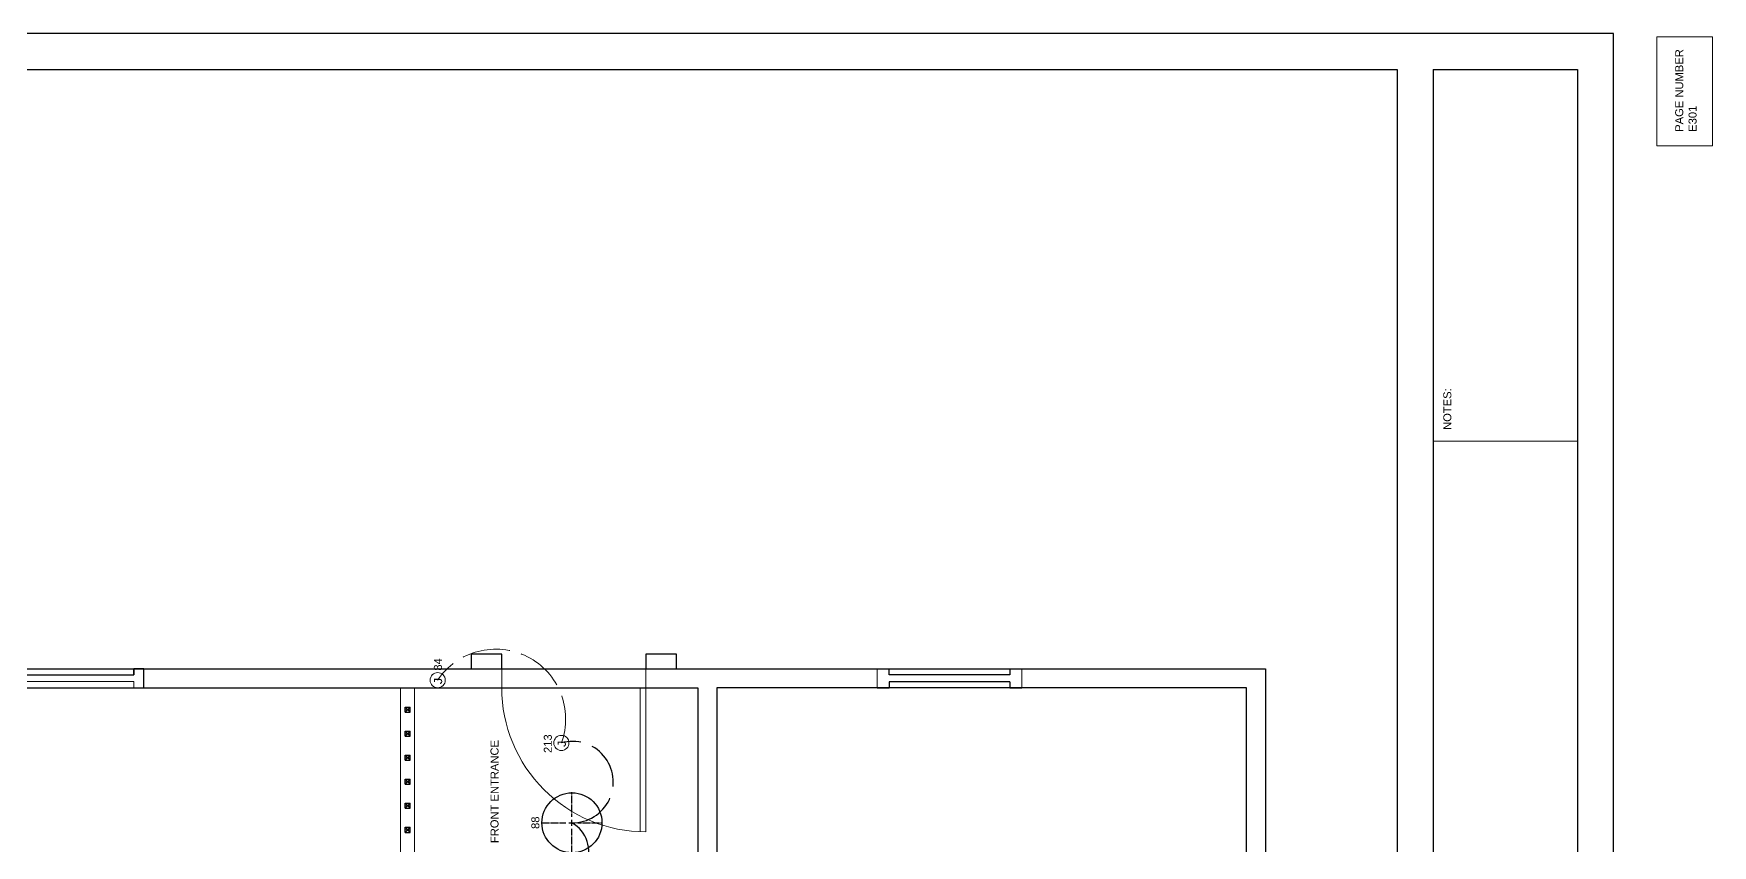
# Model space of a CAD drawing. Header units: inches. Extents: x 12 to 644, y -4 to 515.
# Drawn here: x 224.7 to 644.2, y 312.4 to 515.3 of the extents above; entities that cross this region are included whole.
import ezdxf

# ---------------------------------------------------------------- set-up
doc = ezdxf.new("R2010")
doc.units = ezdxf.units.IN
doc.header["$MEASUREMENT"] = 0
doc.linetypes.add('ACAD_ISO02W100', pattern=[15, 12, -3])
doc.linetypes.add('CENTER2', pattern=[1.125, 0.75, -0.125, 0.125, -0.125])
doc.layers.get('0').update_dxf_attribs({"color": 1, "lineweight": 9})
for name, color, linetype, lineweight in [('00-page-edge', 7, 'Continuous', 9), ('A201-Floorplan-2nd-floor', 7, 'Continuous', 9), ('A201-Text', 7, 'Continuous', 9), ('E301-Electrical-attic', 7, 'Continuous', 9)]:
    doc.layers.add(name, color=color, linetype=linetype, lineweight=lineweight)
doc.layers.add('Title Block', color=7, linetype='Continuous')
doc.layers.get('0').off()
doc.styles.add('Reg', font='Courier New.ttf', dxfattribs={"height": 1})
doc.styles.get("Standard").update_dxf_attribs({"font": 'Arial.ttf', "height": 2})

# ---------------------------------------------------------------- blocks, each defined once
blk = doc.blocks.new('L2-dining-room-window')
at = {"layer": 'A201-Floorplan-2nd-floor', "lineweight": 30}
for p, q in [((0, -2.5), (0, 0)), ((0, 0), (4.75, 0)), ((4.75, 0), (4.75, -2.5)), ((3.2, -2.5), (4.75, -2.5)), ((3.2, -2.5), (3.2, -92.5)), ((4.75, -2.5), (3.2, -2.5)), ((0, -92.5), (0, -95)), ((0, -95), (4.75, -95)), ((3.2, -92.5), (4.75, -92.5)), ((4.75, -92.5), (3.2, -92.5)), ((4.75, -95), (4.75, -92.5))]:
    blk.add_line(p, q, dxfattribs=at)
at = {"layer": 'A201-Floorplan-2nd-floor'}
blk.add_lwpolyline([(0, -92.5), (1.55, -92.5), (1.55, -2.5), (0, -2.5)], dxfattribs=at)
blk = doc.blocks.new('L2-SE-bedroom-window')
at = {"lineweight": 30}
blk.add_line((0, -33.125), (0, -36.125), dxfattribs=at)
at = {"layer": 'A201-Floorplan-2nd-floor'}
for p, q in [((4.75, 0), (0, 0)), ((0, -36.125), (4.75, -36.125))]:
    blk.add_line(p, q, dxfattribs=at)
at = {"layer": 'A201-Floorplan-2nd-floor', "lineweight": 30}
for p, q in [((0, 0), (0, -3)), ((4.75, 0), (4.75, -3)), ((1.5, -3), (0, -3)), ((1.5, -33.125), (1.5, -3)), ((3.25, -3), (4.75, -3)), ((3.25, -33.125), (3.25, -3)), ((1.5, -33.125), (0, -33.125)), ((4.75, -33.125), (3.25, -33.125)), ((4.75, -33.125), (4.75, -36.125))]:
    blk.add_line(p, q, dxfattribs=at)
blk = doc.blocks.new('brick-facade-right-of-front-door')
at = {"lineweight": 30}
for p, q in [((3.625, 7.625), (0, 7.625)), ((0, 7.625), (0, 0)), ((3.625, 0), (3.625, 7.625)), ((0, 0), (3.625, 0))]:
    blk.add_line(p, q, dxfattribs=at)
blk = doc.blocks.new('brick-facade-left-of-front-door')
at = {"lineweight": 30}
for p, q in [((3.625, 0), (0, 0)), ((0, 0), (0, -7.625)), ((3.625, -7.625), (3.625, 0)), ((0, -7.625), (3.625, -7.625))]:
    blk.add_line(p, q, dxfattribs=at)
blk = doc.blocks.new('L2-front-door')
at = {"layer": 'A201-Floorplan-2nd-floor'}
for p, q in [((-36, 0), (0, 0)), ((-35.97, 1.38), (0, 1.38))]:
    blk.add_line(p, q, dxfattribs=at)
at = {"layer": 'A201-Floorplan-2nd-floor', "lineweight": 30}
blk.add_line((0, 1.38), (0, 0), dxfattribs=at)
at = {"layer": 'A201-Floorplan-2nd-floor'}
blk.add_arc((0, 0), 36, 90, 180, dxfattribs=at)
blk = doc.blocks.new('L2-banister-rail')
at = {"layer": 'A201-Floorplan-2nd-floor', "lineweight": -3}
for p, q in [((292.34, -354.55), (291.09, -355.8)), ((292.34, -355.8), (291.09, -354.55)), ((291.09, -354.55), (291.09, -355.8)), ((291.09, -354.55), (292.34, -354.55)), ((291.09, -355.8), (292.34, -355.8)), ((292.34, -354.55), (292.34, -355.8))]:
    blk.add_line(p, q, dxfattribs=at)
at = {"layer": 'A201-Floorplan-2nd-floor', "lineweight": 5}
blk.add_line((291.71, -355.8), (291.71, -354.55), dxfattribs=at)
blk = doc.blocks.new('L3-attic-j-box-212')
at = {"layer": 'E301-Electrical-attic'}
blk.add_circle((0, 0), 1.9, dxfattribs=at)
at = {"layer": 'E301-Electrical-attic', "lineweight": 5, "style": 'Reg'}
blk.add_text('J', height=2, dxfattribs=at).set_placement((-1.25, -1.11))
blk = doc.blocks.new('L2-84')
at = {"layer": 'E301-Electrical-attic'}
blk.add_circle((0, 0), 1.9, dxfattribs=at)
at = {"layer": 'E301-Electrical-attic', "lineweight": 5, "style": 'Reg'}
blk.add_text('J', height=2, dxfattribs=at).set_placement((-1.25, -1.11))
blk = doc.blocks.new('*U403')
at = {"layer": 'E301-Electrical-attic', "color": 0, "linetype": 'CENTER2', "lineweight": -3, "transparency": 16777216}
for p, q in [((0, 1.5), (0, 7.62)), ((-7.62, 0), (-1.5, 0)), ((1.5, 0), (7.62, 0)), ((0, -7.62), (0, -1.5))]:
    blk.add_line(p, q, dxfattribs=at)
at = {"layer": 'E301-Electrical-attic', "color": 0, "linetype": 'Continuous', "lineweight": -3, "transparency": 16777216}
for p, q in [((-0.75, 0), (0.75, 0)), ((0, -0.75), (0, 0.75))]:
    blk.add_line(p, q, dxfattribs=at)
blk = doc.blocks.new('L2-88')
at = {"layer": 'E301-Electrical-attic', "lineweight": -3}
blk.add_circle((0, 0), 7.5, dxfattribs=at)
at = {"layer": 'E301-Electrical-attic', "linetype": 'CENTER2', "lineweight": -3, "rotation": 270}
blk.add_blockref('*U403', (0, 0), dxfattribs=at)

msp = doc.modelspace()

# ---------------------------------------------------------------- linework, layer by layer
at = {"layer": '00-page-edge', "lineweight": 5}
msp.add_line((574.4, 413.46), (610.4, 413.46), dxfattribs=at)
at = {"layer": '00-page-edge', "lineweight": -3}
for points in [[(12.1, -4.04), (619.4, -4.04), (619.4, 515.31), (12.1, 515.31)], [(565.4, 4.96), (21.1, 4.96), (21.1, 506.31), (565.4, 506.31)]]:
    msp.add_lwpolyline(points, close=True, dxfattribs=at)
at = {"layer": '00-page-edge', "lineweight": 5}
msp.add_lwpolyline([(630.25, 487.27), (630.25, 514.46), (644.15, 514.46), (644.15, 487.27)], close=True, dxfattribs=at)
at = {"layer": 'A201-Floorplan-2nd-floor', "lineweight": -3}
for p, q in [((90.69, 356.57), (532.5, 356.57)), ((532.5, 356.57), (532.5, 35.27))]:
    msp.add_line(p, q, dxfattribs=at)
at = {"layer": 'A201-Floorplan-2nd-floor', "lineweight": 5}
for p, q in [((341.64, 351.82), (341.64, 356.57)), ((377.64, 351.82), (377.64, 356.57)), ((316.35, 351.82), (316.35, 228.88)), ((319.85, 351.82), (319.85, 228.88))]:
    msp.add_line(p, q, dxfattribs=at)
at = {"layer": 'A201-Floorplan-2nd-floor', "lineweight": -3}
msp.add_lwpolyline([(221.79, 173.94), (221.79, 40.03), (95.41, 39.94), (95.41, 351.82), (390.6, 351.82), (390.6, 242.75), (453.45, 242.75), (453.45, 218.25), (439.9, 218.25), (439.9, 152.5), (404.56, 152.5), (404.56, 173.94), (221.78, 173.94)], dxfattribs=at)
msp.add_lwpolyline([(457.33, 247.5), (457.33, 218.25), (527.75, 218.25), (527.75, 351.82), (395.35, 351.82), (395.35, 247.5)], close=True, dxfattribs=at)
at = {"layer": 'E301-Electrical-attic', "linetype": 'ACAD_ISO02W100', "lineweight": 5}
msp.add_arc((340.14, 344.01), 17.46, 339.9444, 146.2281, dxfattribs=at)
at = {"layer": 'E301-Electrical-attic', "linetype": 'ACAD_ISO02W100', "lineweight": -3}
for centre, radius, start, end in [((359.34, 328.25), 10.17, 269.1232, 105.9945), ((355.06, 310.84), 8.33, 251.4536, 60.3378)]:
    msp.add_arc(centre, radius, start, end, dxfattribs=at)
at = {"layer": 'Title Block', "lineweight": -3}
for p, q in [((574.4, 506.31), (574.4, 4.96)), ((574.4, 506.31), (610.4, 506.31)), ((610.4, 506.31), (610.4, 4.96))]:
    msp.add_line(p, q, dxfattribs=at)

# ---------------------------------------------------------------- block references
at = {"lineweight": -3, "rotation": 89.99999999999999}
msp.add_blockref('L2-dining-room-window', (157.24, 351.82), dxfattribs=at)
at = {"lineweight": 5, "rotation": 89.99999999999999}
for name, p in [('L2-84', (325.63, 353.71)), ('L2-front-door', (377.64, 351.82))]:
    msp.add_blockref(name, p, dxfattribs=at)
at = {"color": 1, "lineweight": 5, "rotation": 89.99999999999999}
for p in [(-37.07, 54.6), (-37.07, 48.6), (-37.07, 42.6), (-37.07, 36.6), (-37.07, 30.6), (-37.07, 24.6)]:
    msp.add_blockref('L2-banister-rail', p, dxfattribs=at)
at = {"layer": 'A201-Floorplan-2nd-floor', "lineweight": -3, "rotation": 89.99999999999999}
for name, p in [('brick-facade-right-of-front-door', (341.64, 356.57)), ('brick-facade-left-of-front-door', (377.64, 356.57)), ('L2-SE-bedroom-window', (435.46, 351.82))]:
    msp.add_blockref(name, p, dxfattribs=at)
at = {"layer": 'E301-Electrical-attic', "lineweight": 5, "rotation": 89.99999999999999}
for name, p in [('L3-attic-j-box-212', (356.54, 338.03)), ('L2-88', (359.19, 318.08))]:
    msp.add_blockref(name, p, dxfattribs=at)

# ---------------------------------------------------------------- texts
at = {"layer": '00-page-edge', "lineweight": 5, "insert": (634.86, 490.76), "char_height": 2, "width": 68.7863, "attachment_point": 1, "rotation": 90}
msp.add_mtext('PAGE NUMBER\\PE301', dxfattribs=at)
at = {"layer": 'A201-Text', "lineweight": 5}
msp.add_text('FRONT ENTRANCE', height=2, rotation=90, dxfattribs=at).set_placement((340.83, 313))
at = {"layer": 'E301-Electrical-attic', "lineweight": 5}
for s, p in [('84', (326.69, 356.1)), ('213', (354.15, 335.52)), ('88', (351.04, 316.54))]:
    msp.add_text(s, height=2, rotation=90, dxfattribs=at).set_placement(p)
at = {"layer": 'Title Block', "lineweight": 5}
msp.add_text('NOTES:', height=2, rotation=90, dxfattribs=at).set_placement((578.91, 416.26))

doc.saveas('drawing.dxf')
